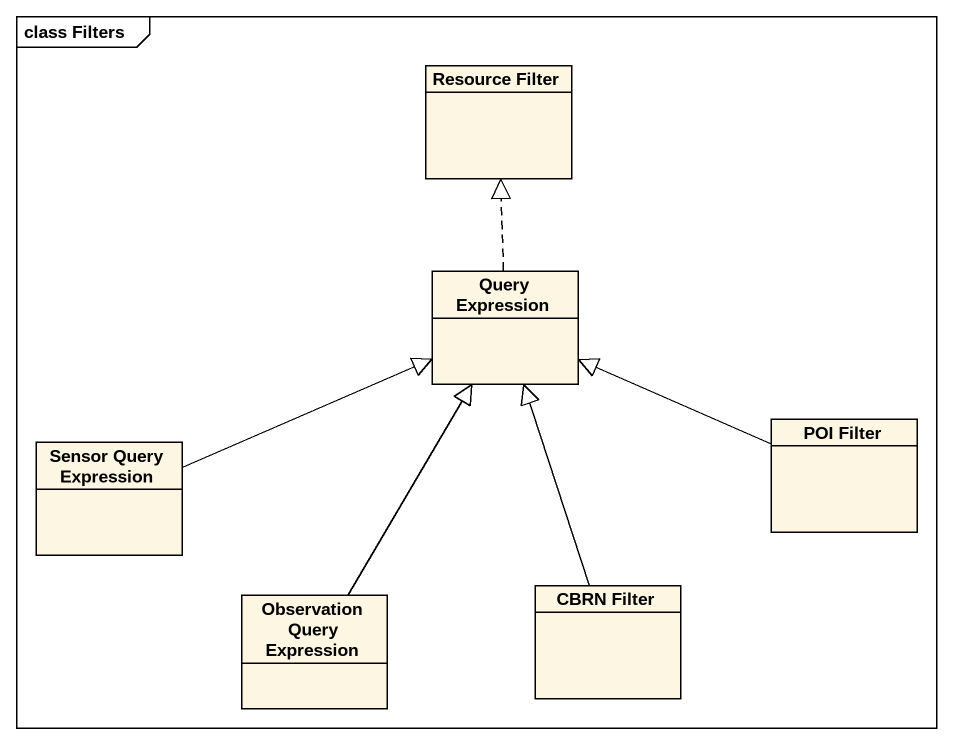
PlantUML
@startuml
mainframe class Filters
hide circle
hide empty members
class "Resource Filter" as Resource_Filter
class "Query Expression" as Query_Expression
class "Sensor Query Expression" as Sensor_Query_Expression
class "POI Filter" as POI_Filter
class "Observation Query Expression" as Observation_Query_Expression
class "CBRN Filter" as CBRN_Filter
Query_Expression .up.|> Resource_Filter
Sensor_Query_Expression -right-|> Query_Expression
POI_Filter -left-|> Query_Expression
Observation_Query_Expression -up-|> Query_Expression
CBRN_Filter -up-|> Query_Expression
@enduml
